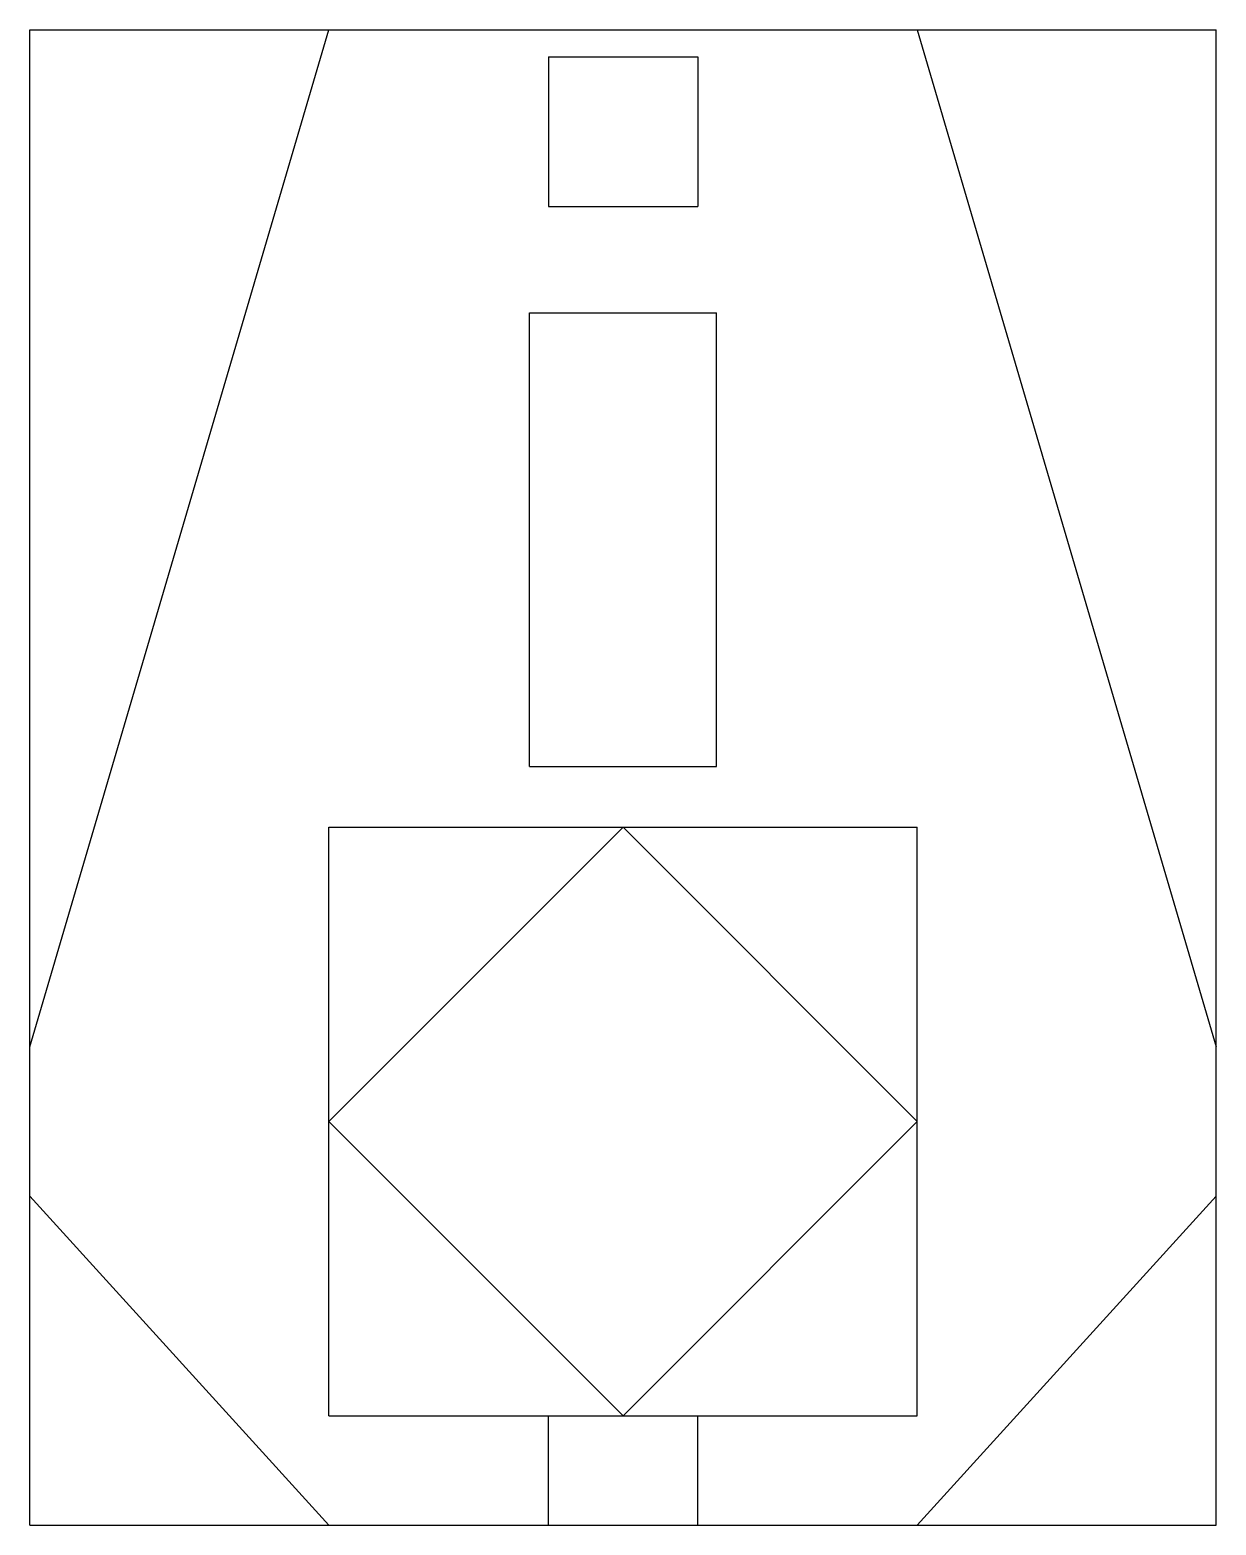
# Model space of a CAD drawing. Extents: x 0 to 7.9, y 0 to 10.
import ezdxf

# ---------------------------------------------------------------- set-up
doc = ezdxf.new("R2010")
doc.units = 0
doc.header["$MEASUREMENT"] = 0
doc.layers.add('MODELSKETCH_VISIBLE', color=7, linetype='CONTINUOUS')

msp = doc.modelspace()

# ---------------------------------------------------------------- linework, layer by layer
at = {"layer": 'MODELSKETCH_VISIBLE'}
for p, q in [((0, 3.199), (2, 10)), ((0, 10), (7.937, 10)), ((0, 0), (0, 10)), ((2, 10), (5.937, 10)), ((5.937, 10), (7.937, 3.199)), ((7.937, 0), (7.937, 10)), ((3.469, 9.819), (4.469, 9.819)), ((3.469, 9.819), (3.469, 8.819)), ((4.469, 9.819), (4.469, 8.819)), ((3.469, 8.819), (4.469, 8.819)), ((3.344, 5.073), (3.344, 8.108)), ((3.344, 8.108), (4.594, 8.108)), ((4.594, 5.073), (4.594, 8.108)), ((3.344, 5.073), (4.594, 5.073)), ((2, 0.73), (2, 4.667)), ((2, 4.667), (5.937, 4.667)), ((2, 2.699), (3.969, 4.667)), ((5.937, 2.699), (3.969, 4.667)), ((5.937, 0.73), (5.937, 4.667)), ((3.969, 0.73), (2, 2.699)), ((5.937, 2.699), (3.969, 0.73)), ((2, 0), (0, 2.199)), ((5.937, 0), (7.937, 2.199)), ((2, 0.73), (5.937, 0.73)), ((3.469, 0), (3.469, 0.73)), ((3.469, 0.73), (4.469, 0.73)), ((4.469, 0), (4.469, 0.73)), ((0, 0), (7.937, 0)), ((3.469, 0), (4.469, 0))]:
    msp.add_line(p, q, dxfattribs=at)

doc.saveas('drawing.dxf')
